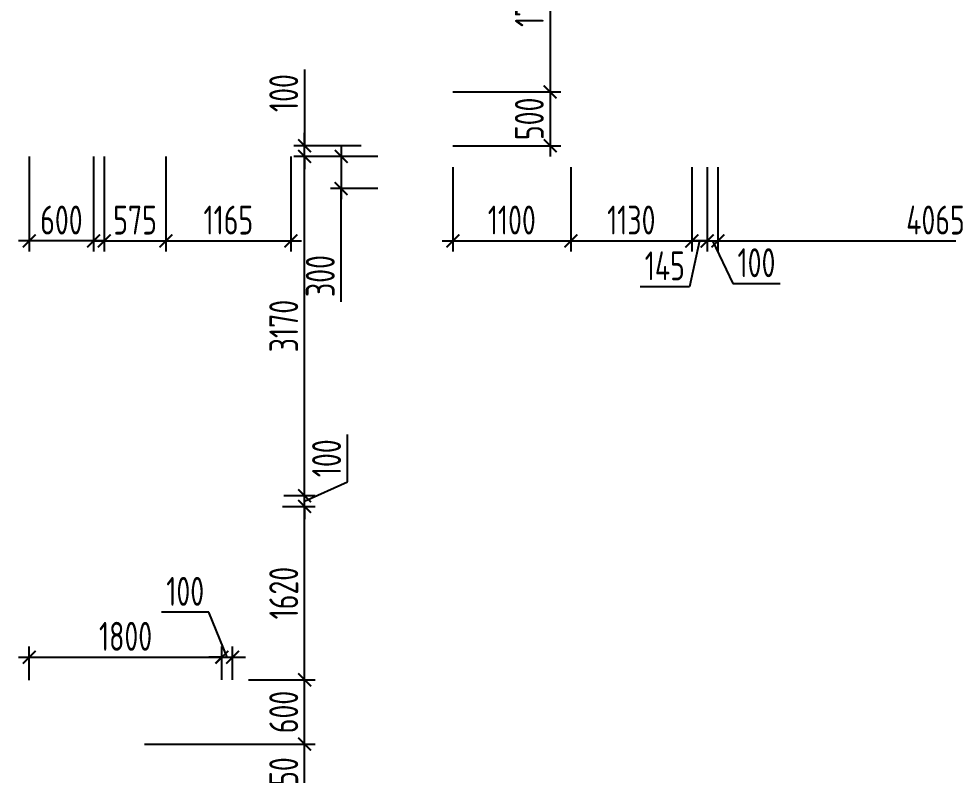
# Model space of a CAD drawing. Header units: millimetres. Extents: x -350007 to 536090, y -888 to 198380.
# Drawn here: x -194739 to -186055, y 65313 to 72383 of the extents above; entities that cross this region are included whole.
import ezdxf

# ---------------------------------------------------------------- set-up
doc = ezdxf.new("R2010")
doc.units = ezdxf.units.MM
doc.layers.add('АР_Размеры нов.', color=15, linetype='Continuous', lineweight=0)
doc.styles.add('ISOCPEUR', font='isocpeur.ttf', dxfattribs={"width": 0.7})
doc.dimstyles.new('R_100', dxfattribs={"dimtxt": 270, "dimasz": 120, "dimexe": 100, "dimexo": 0, "dimgap": 60, "dimtad": 1, "dimdec": 0, "dimrnd": 5, "dimzin": 0, "dimdsep": 46, "dimtxsty": 'ISOCPEUR', "dimblk": 'ARCHTICK', "dimcen": 0, "dimdle": 100, "dimclrd": 256, "dimclre": 256, "dimclrt": 256, "dimadec": 0, "dimazin": 0, "dimtfac": 2, "dimtdec": 0, "dimtofl": 0, "dimtmove": 1, "dimatfit": 3, "dimfxl": 1, "dimtvp": 3, "dimtolj": 1, "dimtzin": 0, "dimarcsym": 0})

# ---------------------------------------------------------------- blocks, each defined once
blk = doc.blocks.new('_ArchTick')
at = {"color": 0, "linetype": 'ByBlock', "const_width": 0.15}
blk.add_lwpolyline([(-0.5, -0.5), (0.5, 0.5)], dxfattribs=at)
blk = doc.blocks.new('*D2762')
at = {"layer": 'Defpoints', "color": 0, "ltscale": 100, "transparency": 16777216}
for p in [(-189582, 70995.7), (-188452, 70995.7), (-188452, 70306.3)]:
    blk.add_point(p, dxfattribs=at)
at = {"layer": 'АР_Размеры нов.', "lineweight": -2, "ltscale": 100, "transparency": 16777216}
for p, q in [((-189582, 70995.7), (-189582, 70206.3)), ((-188452, 70995.7), (-188452, 70206.3)), ((-189682, 70306.3), (-188352, 70306.3))]:
    blk.add_line(p, q, dxfattribs=at)
at = {"layer": 'АР_Размеры нов.', "lineweight": -2, "ltscale": 100, "transparency": 16777216, "xscale": 120, "yscale": 120, "zscale": 120, "rotation": 180}
blk.add_blockref('_ArchTick', (-189582, 70306.3), dxfattribs=at)
at = {"layer": 'АР_Размеры нов.', "lineweight": -2, "ltscale": 100, "transparency": 16777216, "xscale": 120, "yscale": 120, "zscale": 120}
blk.add_blockref('_ArchTick', (-188452, 70306.3), dxfattribs=at)
at = {"layer": 'АР_Размеры нов.', "ltscale": 100, "transparency": 16777216, "insert": (-189017, 70501.3), "char_height": 270, "attachment_point": 5, "style": 'ISOCPEUR'}
blk.add_mtext('\\A1;1130', dxfattribs=at)
blk = doc.blocks.new('*D2763')
at = {"layer": 'Defpoints', "color": 0, "ltscale": 100, "transparency": 16777216}
for p in [(-190683.9, 73398.2), (-190683.9, 71698.2), (-189774.2, 71698.2)]:
    blk.add_point(p, dxfattribs=at)
at = {"layer": 'АР_Размеры нов.', "lineweight": -2, "ltscale": 100, "transparency": 16777216}
for p, q in [((-189774.2, 73498.2), (-189774.2, 71598.2)), ((-190683.9, 73398.2), (-189674.2, 73398.2)), ((-190683.9, 71698.2), (-189674.2, 71698.2))]:
    blk.add_line(p, q, dxfattribs=at)
at = {"layer": 'АР_Размеры нов.', "lineweight": -2, "ltscale": 100, "transparency": 16777216, "xscale": 120, "yscale": 120, "zscale": 120}
for p, rotation in [((-189774.2, 73398.2), 90), ((-189774.2, 71698.2), 270)]:
    blk.add_blockref('_ArchTick', p, dxfattribs=dict(at, rotation=rotation))
at = {"layer": 'АР_Размеры нов.', "ltscale": 100, "transparency": 16777216, "insert": (-189969.2, 72548.2), "char_height": 270, "attachment_point": 5, "rotation": 90, "style": 'ISOCPEUR'}
blk.add_mtext('\\A1;1700', dxfattribs=at)
blk = doc.blocks.new('*D2764')
at = {"layer": 'Defpoints', "color": 0, "ltscale": 100, "transparency": 16777216}
for p in [(-193363.5, 71095.7), (-192196.5, 71095.7), (-192196.5, 70306.3)]:
    blk.add_point(p, dxfattribs=at)
at = {"layer": 'АР_Размеры нов.', "lineweight": -2, "ltscale": 100, "transparency": 16777216}
for p, q in [((-193363.5, 71095.7), (-193363.5, 70206.3)), ((-192196.5, 71095.7), (-192196.5, 70206.3)), ((-193463.5, 70306.3), (-192096.5, 70306.3))]:
    blk.add_line(p, q, dxfattribs=at)
at = {"layer": 'АР_Размеры нов.', "lineweight": -2, "ltscale": 100, "transparency": 16777216, "xscale": 120, "yscale": 120, "zscale": 120, "rotation": 180}
blk.add_blockref('_ArchTick', (-193363.5, 70306.3), dxfattribs=at)
at = {"layer": 'АР_Размеры нов.', "lineweight": -2, "ltscale": 100, "transparency": 16777216, "xscale": 120, "yscale": 120, "zscale": 120}
blk.add_blockref('_ArchTick', (-192196.5, 70306.3), dxfattribs=at)
at = {"layer": 'АР_Размеры нов.', "ltscale": 100, "transparency": 16777216, "insert": (-192780, 70501.3), "char_height": 270, "attachment_point": 5, "style": 'ISOCPEUR'}
blk.add_mtext('\\A1;1165', dxfattribs=at)
blk = doc.blocks.new('*D2694')
at = {"layer": 'Defpoints', "color": 0, "ltscale": 100, "transparency": 16777216}
for p in [(-193939, 71095.7), (-193363.5, 71095.7), (-193363.5, 70306.3)]:
    blk.add_point(p, dxfattribs=at)
at = {"layer": 'АР_Размеры нов.', "lineweight": -2, "ltscale": 100, "transparency": 16777216}
for p, q in [((-193939, 71095.7), (-193939, 70206.3)), ((-193363.5, 71095.7), (-193363.5, 70206.3)), ((-194039, 70306.3), (-193263.5, 70306.3))]:
    blk.add_line(p, q, dxfattribs=at)
at = {"layer": 'АР_Размеры нов.', "lineweight": -2, "ltscale": 100, "transparency": 16777216, "xscale": 120, "yscale": 120, "zscale": 120, "rotation": 180}
blk.add_blockref('_ArchTick', (-193939, 70306.3), dxfattribs=at)
at = {"layer": 'АР_Размеры нов.', "lineweight": -2, "ltscale": 100, "transparency": 16777216, "xscale": 120, "yscale": 120, "zscale": 120}
blk.add_blockref('_ArchTick', (-193363.5, 70306.3), dxfattribs=at)
at = {"layer": 'АР_Размеры нов.', "ltscale": 100, "transparency": 16777216, "insert": (-193651.2, 70501.3), "char_height": 270, "attachment_point": 5, "style": 'ISOCPEUR'}
blk.add_mtext('\\A1;575', dxfattribs=at)
blk = doc.blocks.new('*D2695')
at = {"layer": 'Defpoints', "color": 0, "ltscale": 100, "transparency": 16777216}
for p in [(-190683.9, 70995.7), (-189582, 70995.7), (-189582, 70306.3)]:
    blk.add_point(p, dxfattribs=at)
at = {"layer": 'АР_Размеры нов.', "lineweight": -2, "ltscale": 100, "transparency": 16777216}
for p, q in [((-190683.9, 70995.7), (-190683.9, 70206.3)), ((-189582, 70995.7), (-189582, 70206.3)), ((-190783.9, 70306.3), (-189482, 70306.3))]:
    blk.add_line(p, q, dxfattribs=at)
at = {"layer": 'АР_Размеры нов.', "lineweight": -2, "ltscale": 100, "transparency": 16777216, "xscale": 120, "yscale": 120, "zscale": 120, "rotation": 180}
blk.add_blockref('_ArchTick', (-190683.9, 70306.3), dxfattribs=at)
at = {"layer": 'АР_Размеры нов.', "lineweight": -2, "ltscale": 100, "transparency": 16777216, "xscale": 120, "yscale": 120, "zscale": 120}
blk.add_blockref('_ArchTick', (-189582, 70306.3), dxfattribs=at)
at = {"layer": 'АР_Размеры нов.', "ltscale": 100, "transparency": 16777216, "insert": (-190132.9, 70501.3), "char_height": 270, "attachment_point": 5, "style": 'ISOCPEUR'}
blk.add_mtext('\\A1;1100', dxfattribs=at)
blk = doc.blocks.new('*D2707')
at = {"layer": 'Defpoints', "color": 0, "ltscale": 100, "transparency": 16777216}
for p in [(-190683.9, 71698.2), (-190683.9, 71195.7), (-189774.2, 71195.7)]:
    blk.add_point(p, dxfattribs=at)
at = {"layer": 'АР_Размеры нов.', "lineweight": -2, "ltscale": 100, "transparency": 16777216}
for p, q in [((-189774.2, 71798.2), (-189774.2, 71095.7)), ((-190683.9, 71698.2), (-189674.2, 71698.2)), ((-190683.9, 71195.7), (-189674.2, 71195.7))]:
    blk.add_line(p, q, dxfattribs=at)
at = {"layer": 'АР_Размеры нов.', "lineweight": -2, "ltscale": 100, "transparency": 16777216, "xscale": 120, "yscale": 120, "zscale": 120}
for p, rotation in [((-189774.2, 71698.2), 90), ((-189774.2, 71195.7), 270)]:
    blk.add_blockref('_ArchTick', p, dxfattribs=dict(at, rotation=rotation))
at = {"layer": 'АР_Размеры нов.', "ltscale": 100, "transparency": 16777216, "insert": (-189969.2, 71446.9), "char_height": 270, "attachment_point": 5, "rotation": 90, "style": 'ISOCPEUR'}
blk.add_mtext('\\A1;500', dxfattribs=at)
blk = doc.blocks.new('*D1687')
at = {"layer": 'Defpoints', "color": 0, "ltscale": 500, "transparency": 16777216}
for p in [(-193562.2, 65605.7), (-192067.8, 65605.7), (-193562.2, 64955.7)]:
    blk.add_point(p, dxfattribs=at)
at = {"layer": 'АР_Размеры нов.', "lineweight": -2, "ltscale": 500, "transparency": 16777216}
for p, q in [((-192067.8, 64855.7), (-192067.8, 65705.7)), ((-193562.2, 65605.7), (-191967.8, 65605.7)), ((-193562.2, 64955.7), (-191967.8, 64955.7))]:
    blk.add_line(p, q, dxfattribs=at)
at = {"layer": 'АР_Размеры нов.', "lineweight": -2, "ltscale": 500, "transparency": 16777216, "xscale": 120, "yscale": 120, "zscale": 120}
for p, rotation in [((-192067.8, 65605.7), 90), ((-192067.8, 64955.7), 270)]:
    blk.add_blockref('_ArchTick', p, dxfattribs=dict(at, rotation=rotation))
at = {"layer": 'АР_Размеры нов.', "lineweight": 13, "ltscale": 500, "transparency": 16777216, "insert": (-192262.8, 65280.7), "char_height": 270, "attachment_point": 5, "rotation": 90, "style": 'ISOCPEUR'}
blk.add_mtext('\\A1;650', dxfattribs=at)
blk = doc.blocks.new('*D1688')
at = {"layer": 'Defpoints', "color": 0, "ltscale": 500, "transparency": 16777216}
for p in [(-194638.9, 71095.7), (-194039, 71095.7), (-194638.9, 70306.3)]:
    blk.add_point(p, dxfattribs=at)
at = {"layer": 'АР_Размеры нов.', "lineweight": -2, "ltscale": 500, "transparency": 16777216}
for p, q in [((-194638.9, 71095.7), (-194638.9, 70206.3)), ((-194039, 71095.7), (-194039, 70206.3)), ((-193939, 70306.3), (-194738.9, 70306.3))]:
    blk.add_line(p, q, dxfattribs=at)
at = {"layer": 'АР_Размеры нов.', "lineweight": -2, "ltscale": 500, "transparency": 16777216, "xscale": 120, "yscale": 120, "zscale": 120, "rotation": 180}
blk.add_blockref('_ArchTick', (-194638.9, 70306.3), dxfattribs=at)
at = {"layer": 'АР_Размеры нов.', "lineweight": -2, "ltscale": 500, "transparency": 16777216, "xscale": 120, "yscale": 120, "zscale": 120}
blk.add_blockref('_ArchTick', (-194039, 70306.3), dxfattribs=at)
at = {"layer": 'АР_Размеры нов.', "lineweight": 13, "ltscale": 500, "transparency": 16777216, "insert": (-194338.9, 70501.3), "char_height": 270, "attachment_point": 5, "style": 'ISOCPEUR'}
blk.add_mtext('\\A1;600', dxfattribs=at)
blk = doc.blocks.new('*D1689')
at = {"layer": 'Defpoints', "color": 0, "ltscale": 500, "transparency": 16777216}
for p in [(-188452, 70995.7), (-188308.9, 70995.7), (-188308.9, 70306.3)]:
    blk.add_point(p, dxfattribs=at)
at = {"layer": 'АР_Размеры нов.', "lineweight": -2, "ltscale": 500, "transparency": 16777216}
for p, q in [((-188452, 70995.7), (-188452, 70206.3)), ((-188308.9, 70995.7), (-188308.9, 70206.3)), ((-188552, 70306.3), (-188208.9, 70306.3)), ((-188380.5, 70306.3), (-188473.9, 69878.6)), ((-188473.9, 69878.6), (-188934.1, 69878.6))]:
    blk.add_line(p, q, dxfattribs=at)
at = {"layer": 'АР_Размеры нов.', "lineweight": -2, "ltscale": 500, "transparency": 16777216, "xscale": 120, "yscale": 120, "zscale": 120, "rotation": 180}
blk.add_blockref('_ArchTick', (-188452, 70306.3), dxfattribs=at)
at = {"layer": 'АР_Размеры нов.', "lineweight": -2, "ltscale": 500, "transparency": 16777216, "xscale": 120, "yscale": 120, "zscale": 120}
blk.add_blockref('_ArchTick', (-188308.9, 70306.3), dxfattribs=at)
at = {"layer": 'АР_Размеры нов.', "lineweight": 13, "ltscale": 500, "transparency": 16777216, "insert": (-188704, 70073.6), "char_height": 270, "attachment_point": 5, "style": 'ISOCPEUR'}
blk.add_mtext('\\A1;145', dxfattribs=at)
blk = doc.blocks.new('*D1690')
at = {"layer": 'Defpoints', "color": 0, "ltscale": 500, "transparency": 16777216}
for p in [(-188308.9, 70995.7), (-188208.6, 70995.7), (-188208.6, 70306.3)]:
    blk.add_point(p, dxfattribs=at)
at = {"layer": 'АР_Размеры нов.', "lineweight": -2, "ltscale": 500, "transparency": 16777216}
for p, q in [((-188308.9, 70995.7), (-188308.9, 70206.3)), ((-188208.6, 70995.7), (-188208.6, 70206.3)), ((-188308.9, 70306.3), (-188428.9, 70306.3)), ((-188308.9, 70306.3), (-188208.6, 70306.3)), ((-188258.8, 70306.3), (-188068.3, 69907.5)), ((-188208.6, 70306.3), (-188088.6, 70306.3)), ((-188068.3, 69907.5), (-187627, 69907.5))]:
    blk.add_line(p, q, dxfattribs=at)
at = {"layer": 'АР_Размеры нов.', "lineweight": -2, "ltscale": 500, "transparency": 16777216, "xscale": 120, "yscale": 120, "zscale": 120}
blk.add_blockref('_ArchTick', (-188308.9, 70306.3), dxfattribs=at)
at = {"layer": 'АР_Размеры нов.', "lineweight": -2, "ltscale": 500, "transparency": 16777216, "xscale": 120, "yscale": 120, "zscale": 120, "rotation": 180}
blk.add_blockref('_ArchTick', (-188208.6, 70306.3), dxfattribs=at)
at = {"layer": 'АР_Размеры нов.', "lineweight": 13, "ltscale": 500, "transparency": 16777216, "insert": (-187847.6, 70102.5), "char_height": 270, "attachment_point": 5, "style": 'ISOCPEUR'}
blk.add_mtext('\\A1;100', dxfattribs=at)
blk = doc.blocks.new('*D1691')
at = {"layer": 'Defpoints', "color": 0, "ltscale": 500, "transparency": 16777216}
for p in [(-188208.6, 70995.7), (-184143.8, 70995.7), (-184143.8, 70306.3)]:
    blk.add_point(p, dxfattribs=at)
at = {"layer": 'АР_Размеры нов.', "lineweight": -2, "ltscale": 500, "transparency": 16777216}
for p, q in [((-188208.6, 70995.7), (-188208.6, 70206.3)), ((-184143.8, 70995.7), (-184143.8, 70206.3)), ((-188308.6, 70306.3), (-184043.8, 70306.3))]:
    blk.add_line(p, q, dxfattribs=at)
at = {"layer": 'АР_Размеры нов.', "lineweight": -2, "ltscale": 500, "transparency": 16777216, "xscale": 120, "yscale": 120, "zscale": 120, "rotation": 180}
blk.add_blockref('_ArchTick', (-188208.6, 70306.3), dxfattribs=at)
at = {"layer": 'АР_Размеры нов.', "lineweight": -2, "ltscale": 500, "transparency": 16777216, "xscale": 120, "yscale": 120, "zscale": 120}
blk.add_blockref('_ArchTick', (-184143.8, 70306.3), dxfattribs=at)
at = {"layer": 'АР_Размеры нов.', "lineweight": 13, "ltscale": 500, "transparency": 16777216, "insert": (-186176.2, 70501.3), "char_height": 270, "attachment_point": 5, "style": 'ISOCPEUR'}
blk.add_mtext('\\A1;4065', dxfattribs=at)
blk = doc.blocks.new('*D1698')
at = {"layer": 'Defpoints', "color": 0, "ltscale": 500, "transparency": 16777216}
for p in [(-192590.3, 66205.7), (-192067.8, 66205.7), (-193562.2, 65605.7)]:
    blk.add_point(p, dxfattribs=at)
at = {"layer": 'АР_Размеры нов.', "lineweight": -2, "ltscale": 500, "transparency": 16777216}
for p, q in [((-192067.8, 65505.7), (-192067.8, 66305.7)), ((-192590.3, 66205.7), (-191967.8, 66205.7)), ((-193562.2, 65605.7), (-191967.8, 65605.7))]:
    blk.add_line(p, q, dxfattribs=at)
at = {"layer": 'АР_Размеры нов.', "lineweight": -2, "ltscale": 500, "transparency": 16777216, "xscale": 120, "yscale": 120, "zscale": 120}
for p, rotation in [((-192067.8, 66205.7), 90), ((-192067.8, 65605.7), 270)]:
    blk.add_blockref('_ArchTick', p, dxfattribs=dict(at, rotation=rotation))
at = {"layer": 'АР_Размеры нов.', "lineweight": 13, "ltscale": 500, "transparency": 16777216, "insert": (-192262.8, 65905.7), "char_height": 270, "attachment_point": 5, "rotation": 90, "style": 'ISOCPEUR'}
blk.add_mtext('\\A1;600', dxfattribs=at)
blk = doc.blocks.new('*D1699')
at = {"layer": 'Defpoints', "color": 0, "ltscale": 500, "transparency": 16777216}
for p in [(-192273.7, 67826.8), (-192067.8, 67826.8), (-192590.3, 66205.7)]:
    blk.add_point(p, dxfattribs=at)
at = {"layer": 'АР_Размеры нов.', "lineweight": -2, "ltscale": 500, "transparency": 16777216}
for p, q in [((-192067.8, 66105.7), (-192067.8, 67926.8)), ((-192273.7, 67826.8), (-191967.8, 67826.8)), ((-192590.3, 66205.7), (-191967.8, 66205.7))]:
    blk.add_line(p, q, dxfattribs=at)
at = {"layer": 'АР_Размеры нов.', "lineweight": -2, "ltscale": 500, "transparency": 16777216, "xscale": 120, "yscale": 120, "zscale": 120}
for p, rotation in [((-192067.8, 67826.8), 90), ((-192067.8, 66205.7), 270)]:
    blk.add_blockref('_ArchTick', p, dxfattribs=dict(at, rotation=rotation))
at = {"layer": 'АР_Размеры нов.', "lineweight": 13, "ltscale": 500, "transparency": 16777216, "insert": (-192262.8, 67016.3), "char_height": 270, "attachment_point": 5, "rotation": 90, "style": 'ISOCPEUR'}
blk.add_mtext('\\A1;1620', dxfattribs=at)
blk = doc.blocks.new('*D1700')
at = {"layer": 'Defpoints', "color": 0, "ltscale": 500, "transparency": 16777216}
for p in [(-192260.7, 67926.8), (-192067.8, 67926.8), (-192273.7, 67826.8)]:
    blk.add_point(p, dxfattribs=at)
at = {"layer": 'АР_Размеры нов.', "lineweight": -2, "ltscale": 500, "transparency": 16777216}
for p, q in [((-191667.8, 68055.3), (-191667.8, 68496.6)), ((-192067.8, 67876.8), (-191667.8, 68055.3)), ((-192067.8, 67926.8), (-192067.8, 68046.8)), ((-192260.7, 67926.8), (-191967.8, 67926.8)), ((-192067.8, 67826.8), (-192067.8, 67926.8)), ((-192273.7, 67826.8), (-191967.8, 67826.8)), ((-192067.8, 67826.8), (-192067.8, 67706.8))]:
    blk.add_line(p, q, dxfattribs=at)
at = {"layer": 'АР_Размеры нов.', "lineweight": -2, "ltscale": 500, "transparency": 16777216, "xscale": 120, "yscale": 120, "zscale": 120}
for p, rotation in [((-192067.8, 67926.8), 270), ((-192067.8, 67826.8), 90)]:
    blk.add_blockref('_ArchTick', p, dxfattribs=dict(at, rotation=rotation))
at = {"layer": 'АР_Размеры нов.', "lineweight": 13, "ltscale": 500, "transparency": 16777216, "insert": (-191862.8, 68276), "char_height": 270, "attachment_point": 5, "rotation": 90, "style": 'ISOCPEUR'}
blk.add_mtext('\\A1;100', dxfattribs=at)
blk = doc.blocks.new('*D1701')
at = {"layer": 'Defpoints', "color": 0, "ltscale": 500, "transparency": 16777216}
for p in [(-192067.8, 71095.7), (-191684.3, 71095.7), (-192260.7, 67926.8)]:
    blk.add_point(p, dxfattribs=at)
at = {"layer": 'АР_Размеры нов.', "lineweight": -2, "ltscale": 500, "transparency": 16777216}
for p, q in [((-192067.8, 67826.8), (-192067.8, 71195.7)), ((-191684.3, 71095.7), (-192167.8, 71095.7)), ((-192260.7, 67926.8), (-191967.8, 67926.8))]:
    blk.add_line(p, q, dxfattribs=at)
at = {"layer": 'АР_Размеры нов.', "lineweight": -2, "ltscale": 500, "transparency": 16777216, "xscale": 120, "yscale": 120, "zscale": 120}
for p, rotation in [((-192067.8, 71095.7), 90), ((-192067.8, 67926.8), 270)]:
    blk.add_blockref('_ArchTick', p, dxfattribs=dict(at, rotation=rotation))
at = {"layer": 'АР_Размеры нов.', "lineweight": 13, "ltscale": 500, "transparency": 16777216, "insert": (-192262.8, 69511.3), "char_height": 270, "attachment_point": 5, "rotation": 90, "style": 'ISOCPEUR'}
blk.add_mtext('\\A1;3170', dxfattribs=at)
blk = doc.blocks.new('*D1743')
at = {"layer": 'Defpoints', "color": 0, "ltscale": 500, "transparency": 16777216}
for p in [(-192841, 66417.5), (-194638.9, 66203.4), (-192841, 66205.7)]:
    blk.add_point(p, dxfattribs=at)
at = {"layer": 'АР_Размеры нов.', "lineweight": -2, "ltscale": 500, "transparency": 16777216}
for p, q in [((-194638.9, 66203.4), (-194638.9, 66517.5)), ((-192841, 66205.7), (-192841, 66517.5)), ((-194738.9, 66417.5), (-192741, 66417.5))]:
    blk.add_line(p, q, dxfattribs=at)
at = {"layer": 'АР_Размеры нов.', "lineweight": -2, "ltscale": 500, "transparency": 16777216, "xscale": 120, "yscale": 120, "zscale": 120, "rotation": 180}
blk.add_blockref('_ArchTick', (-194638.9, 66417.5), dxfattribs=at)
at = {"layer": 'АР_Размеры нов.', "lineweight": -2, "ltscale": 500, "transparency": 16777216, "xscale": 120, "yscale": 120, "zscale": 120}
blk.add_blockref('_ArchTick', (-192841, 66417.5), dxfattribs=at)
at = {"layer": 'АР_Размеры нов.', "lineweight": 13, "ltscale": 500, "transparency": 16777216, "insert": (-193739.9, 66612.5), "char_height": 270, "attachment_point": 5, "style": 'ISOCPEUR'}
blk.add_mtext('\\A1;1800', dxfattribs=at)
blk = doc.blocks.new('*D1744')
at = {"layer": 'Defpoints', "color": 0, "ltscale": 500, "transparency": 16777216}
for p in [(-192741, 66417.5), (-192841, 66205.7), (-192741, 66205.7)]:
    blk.add_point(p, dxfattribs=at)
at = {"layer": 'АР_Размеры нов.', "lineweight": -2, "ltscale": 500, "transparency": 16777216}
for p, q in [((-192962.3, 66837.5), (-193403.6, 66837.5)), ((-192791, 66417.5), (-192962.3, 66837.5)), ((-192841, 66205.7), (-192841, 66517.5)), ((-192741, 66205.7), (-192741, 66517.5)), ((-192841, 66417.5), (-192961, 66417.5)), ((-192841, 66417.5), (-192741, 66417.5)), ((-192741, 66417.5), (-192621, 66417.5))]:
    blk.add_line(p, q, dxfattribs=at)
at = {"layer": 'АР_Размеры нов.', "lineweight": -2, "ltscale": 500, "transparency": 16777216, "xscale": 120, "yscale": 120, "zscale": 120}
blk.add_blockref('_ArchTick', (-192841, 66417.5), dxfattribs=at)
at = {"layer": 'АР_Размеры нов.', "lineweight": -2, "ltscale": 500, "transparency": 16777216, "xscale": 120, "yscale": 120, "zscale": 120, "rotation": 180}
blk.add_blockref('_ArchTick', (-192741, 66417.5), dxfattribs=at)
at = {"layer": 'АР_Размеры нов.', "lineweight": 13, "ltscale": 500, "transparency": 16777216, "insert": (-193182.9, 67032.5), "char_height": 270, "attachment_point": 5, "style": 'ISOCPEUR'}
blk.add_mtext('\\A1;100', dxfattribs=at)
blk = doc.blocks.new('*D2086')
at = {"layer": 'Defpoints', "color": 0, "ltscale": 500, "transparency": 16777216}
for p in [(-192067.8, 71195.7), (-191540.2, 71195.7), (-191540.2, 71095.7)]:
    blk.add_point(p, dxfattribs=at)
at = {"layer": 'АР_Размеры нов.', "lineweight": -2, "ltscale": 500, "transparency": 16777216}
for p, q in [((-192067.8, 71908.2), (-192067.8, 71195.7)), ((-192067.8, 71195.7), (-192067.8, 71315.7)), ((-191540.2, 71195.7), (-192167.8, 71195.7)), ((-192067.8, 71095.7), (-192067.8, 71195.7)), ((-191540.2, 71095.7), (-192167.8, 71095.7)), ((-192067.8, 71095.7), (-192067.8, 70975.7))]:
    blk.add_line(p, q, dxfattribs=at)
at = {"layer": 'АР_Размеры нов.', "lineweight": -2, "ltscale": 500, "transparency": 16777216, "xscale": 120, "yscale": 120, "zscale": 120}
for p, rotation in [((-192067.8, 71195.7), 270), ((-192067.8, 71095.7), 90)]:
    blk.add_blockref('_ArchTick', p, dxfattribs=dict(at, rotation=rotation))
at = {"layer": 'АР_Размеры нов.', "lineweight": 13, "ltscale": 500, "transparency": 16777216, "insert": (-192262.8, 71687.5), "char_height": 270, "attachment_point": 5, "rotation": 90, "style": 'ISOCPEUR'}
blk.add_mtext('\\A1;100', dxfattribs=at)
blk = doc.blocks.new('*D3133')
at = {"layer": 'Defpoints', "color": 0, "transparency": 16777216}
for p in [(-191383.9, 71095.7), (-191726.4, 70795.4), (-191383.8, 70795.4)]:
    blk.add_point(p, dxfattribs=at)
at = {"layer": 'АР_Размеры нов.', "lineweight": -2, "transparency": 16777216}
for p, q in [((-191726.4, 71195.7), (-191726.4, 70695.4)), ((-191383.9, 71095.7), (-191826.4, 71095.7)), ((-191383.8, 70795.4), (-191826.4, 70795.4)), ((-191726.4, 69738.5), (-191726.4, 70795.4))]:
    blk.add_line(p, q, dxfattribs=at)
at = {"layer": 'АР_Размеры нов.', "lineweight": -2, "transparency": 16777216, "xscale": 120, "yscale": 120, "zscale": 120}
for p, rotation in [((-191726.4, 71095.7), 90), ((-191726.4, 70795.4), 270)]:
    blk.add_blockref('_ArchTick', p, dxfattribs=dict(at, rotation=rotation))
at = {"layer": 'АР_Размеры нов.', "transparency": 16777216, "insert": (-191921.4, 69978.1), "char_height": 270, "attachment_point": 5, "rotation": 90, "style": 'ISOCPEUR'}
blk.add_mtext('\\A1;300', dxfattribs=at)

msp = doc.modelspace()

# ---------------------------------------------------------------- dimensions: what is measured, and where the dimension line sits
at = {"layer": 'АР_Размеры нов.', "ltscale": 100}
for base, p1, p2, picture, middle in [((-189774.2, 71698.2), (-190683.9, 73398.2), (-190683.9, 71698.2), '*D2763', (-189969.2, 72548.2)), ((-189774.1592, 71195.6825), (-190683.8535, 71698.1647), (-190683.8535, 71195.6825), '*D2707', (-189969.1592, 71446.9236))]:
    dim = msp.add_linear_dim(base=base, p1=p1, p2=p2, angle=90, dimstyle='R_100', override={"dimpost": '\\X', "dimfxl": 2.5, "dimarcsym": 1}, dxfattribs=at)
    dim.commit()
    dim.dimension.update_dxf_attribs({"geometry": picture, "text_midpoint": middle})
at = {"layer": 'АР_Размеры нов.', "lineweight": 13, "ltscale": 500}
for base, p1, p2, picture, middle in [((-192067.8, 71195.7), (-191540.2, 71095.7), (-191540.2, 71195.7), '*D2086', (-192038.7, 71687.5)), ((-192067.8, 67926.8), (-192273.7, 67826.8), (-192260.7, 67926.8), '*D1700', (-191667.8, 68115.3))]:
    dim = msp.add_linear_dim(base=base, p1=p1, p2=p2, angle=90, dimstyle='R_100', override={"dimpost": '\\X'}, dxfattribs=at)
    dim.commit()
    dim.dimension.update_dxf_attribs({"geometry": picture, "text_midpoint": middle, "dimtype": 160})
for base, p1, p2, picture, middle in [((-192067.8, 71095.7), (-192260.7, 67926.8), (-191684.3, 71095.7), '*D1701', (-192262.8, 69511.3)), ((-192067.8, 67826.8), (-192590.3, 66205.7), (-192273.7, 67826.8), '*D1699', (-192262.8, 67016.3)), ((-192067.8, 66205.7), (-193562.2, 65605.7), (-192590.3, 66205.7), '*D1698', (-192262.8, 65905.7)), ((-192067.8, 65605.7), (-193562.2, 64955.7), (-193562.2, 65605.7), '*D1687', (-192262.8, 65280.7))]:
    dim = msp.add_linear_dim(base=base, p1=p1, p2=p2, angle=90, dimstyle='R_100', override={"dimpost": '\\X'}, dxfattribs=at)
    dim.commit()
    dim.dimension.update_dxf_attribs({"geometry": picture, "text_midpoint": middle})
at = {"layer": 'АР_Размеры нов.'}
dim = msp.add_linear_dim(base=(-191726.4, 70795.4), p1=(-191383.9, 71095.7), p2=(-191383.8, 70795.4), angle=90, dimstyle='R_100', override={"dimpost": '\\X'}, dxfattribs=at)
dim.commit()
dim.dimension.update_dxf_attribs({"geometry": '*D3133', "text_midpoint": (-191632.1, 69978.1), "dimtype": 160})
at = {"layer": 'АР_Размеры нов.', "lineweight": 13, "ltscale": 500}
for base, p1, p2, override, picture, middle in [((-194638.9, 70306.3), (-194039, 71095.7), (-194638.9, 71095.7), {"dimpost": '\\X'}, '*D1688', (-194338.9, 70501.3)), ((-184143.8, 70306.3), (-188208.6, 70995.7), (-184143.8, 70995.7), {"dimpost": '\\X', "dimfxl": 300, "dimarcsym": 1}, '*D1691', (-186176.2, 70501.3)), ((-192841, 66417.5), (-194638.9, 66203.4), (-192841, 66205.7), {"dimpost": '\\X'}, '*D1743', (-193739.9, 66612.5))]:
    dim = msp.add_linear_dim(base=base, p1=p1, p2=p2, dimstyle='R_100', override=override, dxfattribs=at)
    dim.commit()
    dim.dimension.update_dxf_attribs({"geometry": picture, "text_midpoint": middle})
at = {"layer": 'АР_Размеры нов.', "ltscale": 100}
for base, p1, p2, override, picture, middle in [((-193363.4632, 70306.2984), (-193938.9927, 71095.6687), (-193363.4632, 71095.6687), {"dimpost": '\\X', "dimfxl": 2.5, "dimarcsym": 1}, '*D2694', (-193651.228, 70501.2984)), ((-192196.5, 70306.3), (-193363.5, 71095.7), (-192196.5, 71095.7), {"dimpost": '\\X', "dimfxl": 300, "dimarcsym": 1}, '*D2764', (-192780, 70501.3)), ((-189582, 70306.3), (-190683.9, 70995.7), (-189582, 70995.7), {"dimpost": '\\X', "dimfxl": 2.5, "dimarcsym": 1}, '*D2695', (-190132.9, 70501.3)), ((-188452, 70306.3), (-189582, 70995.7), (-188452, 70995.7), {"dimpost": '\\X', "dimfxl": 300, "dimarcsym": 1}, '*D2762', (-189017, 70501.3))]:
    dim = msp.add_linear_dim(base=base, p1=p1, p2=p2, dimstyle='R_100', override=override, dxfattribs=at)
    dim.commit()
    dim.dimension.update_dxf_attribs({"geometry": picture, "text_midpoint": middle})
at = {"layer": 'АР_Размеры нов.', "lineweight": 13, "ltscale": 500}
for base, p1, p2, override, picture, middle in [((-188308.9, 70306.3), (-188452, 70995.7), (-188308.9, 70995.7), {"dimpost": '\\X', "dimfxl": 300, "dimarcsym": 1}, '*D1689', (-188533.9, 69878.6)), ((-188208.6, 70306.3), (-188308.9, 70995.7), (-188208.6, 70995.7), {"dimpost": '\\X', "dimfxl": 300, "dimarcsym": 1}, '*D1690', (-188008.3, 69907.5)), ((-192741, 66417.5), (-192841, 66205.7), (-192741, 66205.7), {"dimpost": '\\X'}, '*D1744', (-193022.3, 66837.5))]:
    dim = msp.add_linear_dim(base=base, p1=p1, p2=p2, dimstyle='R_100', override=override, dxfattribs=at)
    dim.commit()
    dim.dimension.update_dxf_attribs({"geometry": picture, "text_midpoint": middle, "dimtype": 160})

doc.saveas('drawing.dxf')
